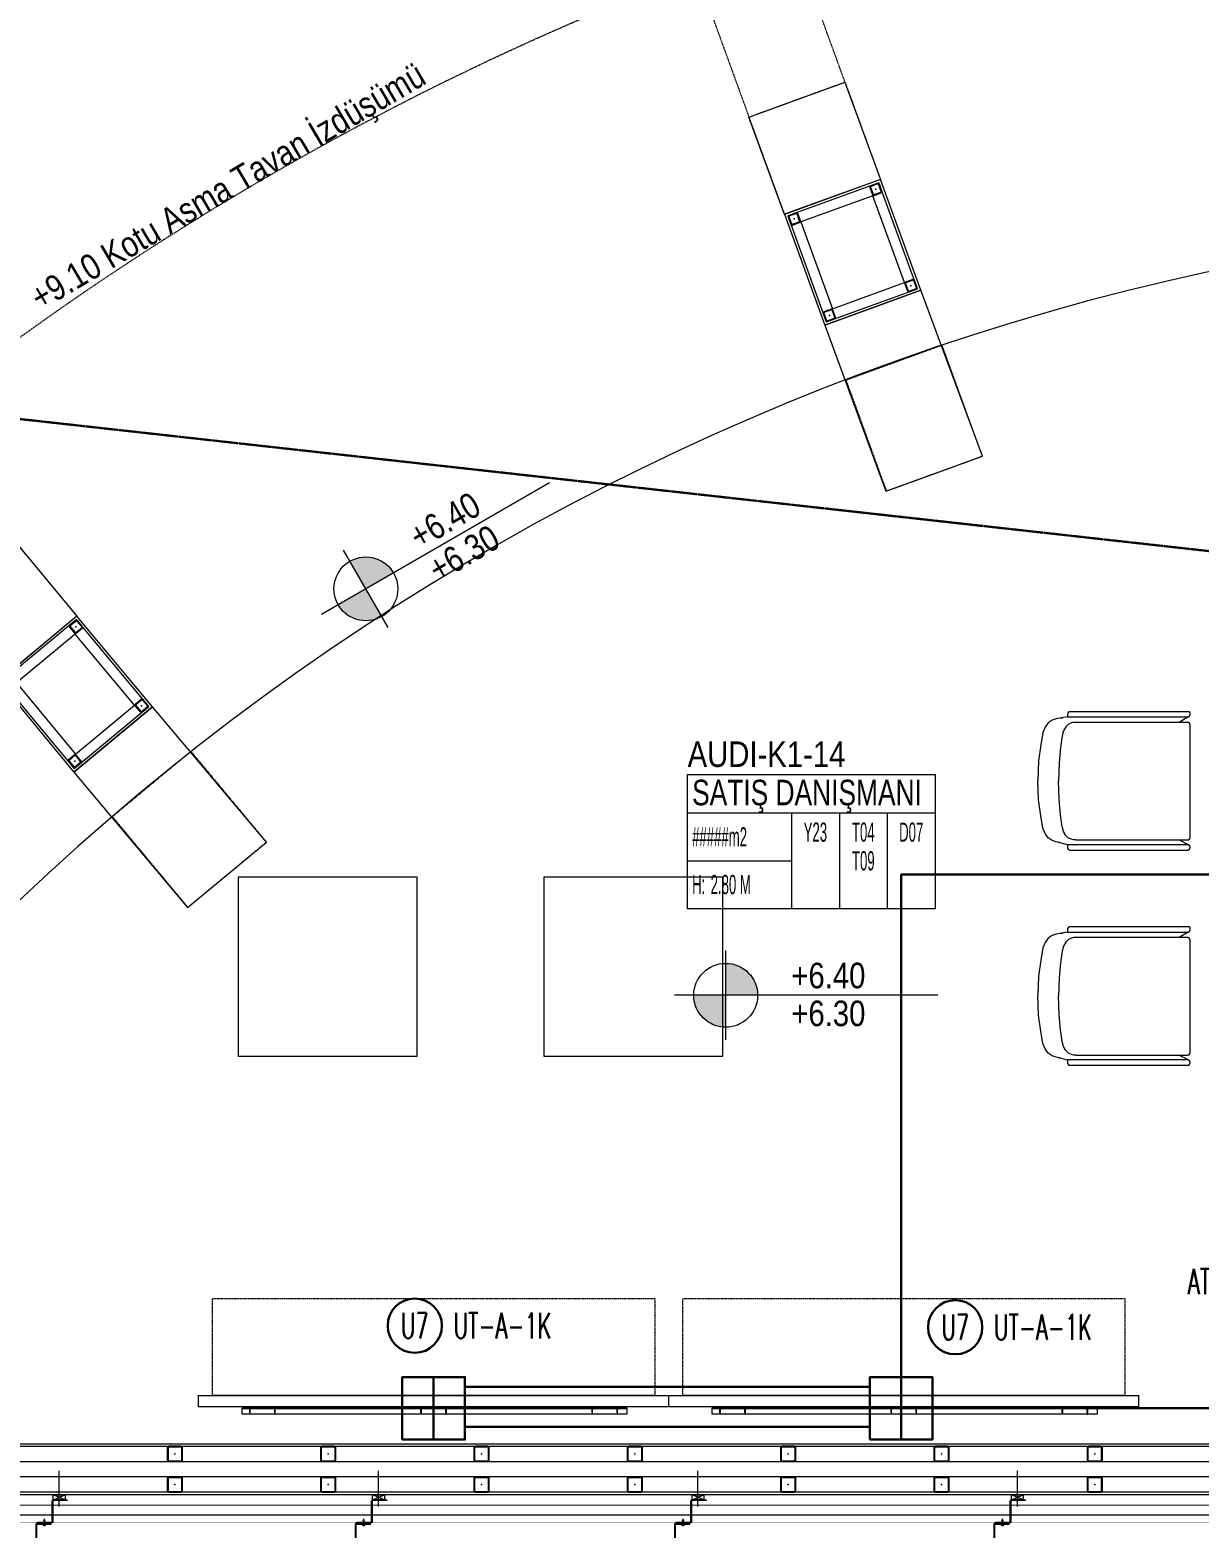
# Model space of a CAD drawing. Extents: x -1439 to 23780, y -1362 to 4476.
# Drawn here: x 10040 to 10498, y 312 to 899 of the extents above; entities that cross this region are included whole.
import ezdxf
from ezdxf.enums import TextEntityAlignment as Align

# ---------------------------------------------------------------- set-up
doc = ezdxf.new("R2010")
doc.units = 0
doc.header["$MEASUREMENT"] = 0
for name, pattern in [('Audi$0$DASHDOT2', [0.5, 0.25, -0.125, 0, -0.125]), ('Audi$0$DOT2', [0.125, 0, -0.125]), ('Audi$0$HIDDEN', [0.375, 0.25, -0.125]), ('DASHED2', [0.375, 0.25, -0.125])]:
    doc.linetypes.add(name, pattern=pattern)
doc.layers.get('0').update_dxf_attribs({"color": 9, "lineweight": 9})
for name, color, linetype, lineweight in [('Audi$0$05', 8, 'Continuous', 9), ('Audi$0$06C', 8, 'Continuous', 9), ('Audi$0$06D', 8, 'Continuous', 9), ('Audi$0$10', 8, 'Continuous', 9), ('Audi$0$11', 8, 'Continuous', 9), ('Audi$0$20', 8, 'Audi$0$DOT2', 9), ('Audi$0$21', 8, 'Continuous', 9), ('Audi$0$24', 8, 'Audi$0$DASHDOT2', 9), ('Audi$0$33', 8, 'Audi$0$BATTING', 9), ('Audi$0$35', 8, 'Continuous', 9), ('E-DUVARA MONTE PRİZ KUTUSU', 7, 'Continuous', 30), ('E-KABLO', 7, 'Continuous', 30), ('E-YAZI', 7, 'Continuous', 30)]:
    doc.layers.add(name, color=color, linetype=linetype, lineweight=lineweight)
doc.styles.add('Audi$0$Arial', font='arial.ttf', dxfattribs={"height": 2.5})
doc.styles.add('Audi$0$MuuM_TEXT-STANDART', font='ARIALN.TTF')
doc.styles.add('E-YAZI', font='txttw.shx')
doc.linetypes.add('Audi$0$BATTING', pattern='A,0.0001,-0.1,[134,ltypeshp.shx,S=0.1,R=0,X=-0.1,Y=0],-0.2,[134,ltypeshp.shx,S=0.1,R=180,X=0.1,Y=0],-0.1', length=0.4001)

# ---------------------------------------------------------------- blocks, each defined once
blk = doc.blocks.new('Audi$0$p-audi-furni')
at = {"layer": 'Audi$0$05', "lineweight": 0}
for p, q in [((0, 184), (4.5, 184)), ((0, 0), (0, 184)), ((4.5, 184), (4.5, 0)), ((4.5, 5.5), (4.5, 178.5)), ((-2.8, 166.99), (-0.3, 166.99)), ((-2.8, 16.34), (-2.8, 166.99)), ((-0.8, 164), (-0.8, 166.99)), ((-0.3, 164), (-0.3, 166.99)), ((-2.8, 163.8), (-2.8, 164)), ((-2.3, 163.8), (-2.3, 164)), ((-2.3, 164), (0, 164)), ((-2.3, 163.8), (0, 163.8)), ((-0.8, 154.2), (-0.8, 163.8)), ((-0.3, 154.2), (-0.3, 163.8)), ((-2.8, 154.2), (-2.8, 154)), ((-2.3, 154), (-2.3, 154.2)), ((-2.3, 154.2), (0, 154.2)), ((-2.3, 154), (0, 154)), ((-0.8, 97), (-0.8, 154)), ((-0.3, 97), (-0.3, 154)), ((-2.8, 96.8), (-2.8, 97)), ((-2.3, 96.8), (-2.3, 97)), ((-2.3, 97), (0, 97)), ((-2.3, 96.8), (0, 96.8)), ((-0.8, 87.2), (-0.8, 96.8)), ((-0.3, 87.2), (-0.3, 96.8)), ((-2.8, 87.2), (-2.8, 87)), ((-2.3, 87.2), (0, 87.2)), ((-2.3, 87), (-2.3, 87.2)), ((-2.3, 87), (0, 87)), ((-0.8, 30), (-0.8, 87)), ((-0.3, 30), (-0.3, 87)), ((-2.8, 29.8), (-2.8, 30)), ((-2.3, 29.8), (-2.3, 30)), ((-2.3, 30), (0, 30)), ((-2.3, 29.8), (0, 29.8)), ((-0.8, 20.2), (-0.8, 29.8)), ((-0.3, 20.2), (-0.3, 29.8)), ((-2.8, 20.2), (-2.8, 20)), ((-2.3, 20.2), (0, 20.2)), ((-2.3, 20), (-2.3, 20.2)), ((-2.3, 20), (0, 20)), ((-0.8, 16.34), (-0.8, 20)), ((-0.3, 16.34), (-0.3, 20)), ((-0.3, 16.34), (-2.8, 16.34)), ((0, 0), (4.5, 0)), ((0, 0), (4.5, 0)), ((0, -184), (0, 0)), ((4.5, 0), (4.5, -184)), ((4.5, -178.5), (4.5, -5.5)), ((-2.8, -17.01), (-0.3, -17.01)), ((-2.8, -167.66), (-2.8, -17.01)), ((-0.8, -20), (-0.8, -17.01)), ((-0.3, -20), (-0.3, -17.01)), ((-2.8, -20.2), (-2.8, -20)), ((-2.3, -20.2), (-2.3, -20)), ((-2.3, -20), (0, -20)), ((-2.3, -20.2), (0, -20.2)), ((-0.8, -29.8), (-0.8, -20.2)), ((-0.3, -29.8), (-0.3, -20.2)), ((-2.8, -29.8), (-2.8, -30)), ((-2.3, -30), (-2.3, -29.8)), ((-2.3, -29.8), (0, -29.8)), ((-2.3, -30), (0, -30)), ((-0.8, -87), (-0.8, -30)), ((-0.3, -87), (-0.3, -30)), ((-2.8, -87.2), (-2.8, -87)), ((-2.3, -87.2), (-2.3, -87)), ((-2.3, -87), (0, -87)), ((-2.3, -87.2), (0, -87.2)), ((-0.8, -96.8), (-0.8, -87.2)), ((-0.3, -96.8), (-0.3, -87.2)), ((-2.8, -96.8), (-2.8, -97)), ((-2.3, -96.8), (0, -96.8)), ((-2.3, -97), (-2.3, -96.8)), ((-2.3, -97), (0, -97)), ((-0.8, -154), (-0.8, -97)), ((-0.3, -154), (-0.3, -97)), ((-2.8, -154.2), (-2.8, -154)), ((-2.3, -154.2), (-2.3, -154)), ((-2.3, -154), (0, -154)), ((-2.3, -154.2), (0, -154.2)), ((-0.8, -163.8), (-0.8, -154.2)), ((-0.3, -163.8), (-0.3, -154.2)), ((-2.8, -163.8), (-2.8, -164)), ((-2.3, -163.8), (0, -163.8)), ((-2.3, -164), (-2.3, -163.8)), ((-2.3, -164), (0, -164)), ((-0.8, -167.66), (-0.8, -164)), ((-0.3, -167.66), (-0.3, -164)), ((-0.3, -167.66), (-2.8, -167.66)), ((0, -184), (4.5, -184))]:
    blk.add_line(p, q, dxfattribs=at)
at = {"layer": 'Audi$0$20', "color": 2, "lineweight": 0}
for p, q in [((4.5, 178.5), (42.5, 178.5)), ((42.5, 178.5), (42.5, 5.5)), ((42.5, 5.5), (4.5, 5.5)), ((4.5, -5.5), (42.5, -5.5)), ((42.5, -5.5), (42.5, -178.5)), ((42.5, -178.5), (4.5, -178.5))]:
    blk.add_line(p, q, dxfattribs=at)
blk = doc.blocks.new('Audi$0$0_elevationtarget-p')
h = blk.add_hatch(color=256)
h.paths.add_polyline_path([(2.5, 0, 0.414214), (0, 2.5), (0, 0)])
h.paths.add_polyline_path([(0, 0), (-2.5, 0, 0.414214), (0, -2.5)])
blk.add_line((0, -3.5), (0, 3.5))
blk.add_lwpolyline([(16.6, 0), (-4, 0)])
blk.add_circle((0, 0), 2.5)
at = {"style": 'Audi$0$Arial'}
blk.add_attdef('BITMISKOT', text='', height=2, dxfattribs=at).set_placement((4.5, 0), align=Align.BOTTOM_LEFT)
blk.add_attdef('KABAKOT', text='', height=2, dxfattribs=at).set_placement((4.5, -0.59), align=Align.TOP_LEFT)
blk = doc.blocks.new('Audi$0$Prf-40x40')
for points in [[(1.5, -2), (-1.5, -2, -0.414214), (-2, -1.5), (-2, 1.5, -0.414214), (-1.5, 2), (1.5, 2, -0.414214), (2, 1.5), (2, -1.5, -0.414214)], [(1.5, -1.7), (-1.5, -1.7, -0.414214), (-1.7, -1.5), (-1.7, 1.5, -0.414214), (-1.5, 1.7), (1.5, 1.7, -0.414214), (1.7, 1.5), (1.7, -1.5, -0.414214)]]:
    blk.add_lwpolyline(points, format="xyb", close=True)
at = {"color": 252}
blk.add_point((0, 0), dxfattribs=at)
blk = doc.blocks.new('Audi$0$p-kolon-eğri-3')
blk.add_lwpolyline([(29.51, -35.57), (60.28, -9.97), (86.19, -41.15), (55.45, -66.74)], close=True)
at = {"layer": 'Audi$0$06C'}
blk.add_lwpolyline([(115.72, -76.67), (84.96, -102.23), (129.46, -155.33), (160.36, -129.66), (115.72, -76.67)], close=True, dxfattribs=at)
at = {"layer": 'Audi$0$06D'}
blk.add_lwpolyline([(62.48, -67.35), (85.61, -95.19), (108.68, -76.02), (85.56, -48.18)], close=True, dxfattribs=at)
at = {"layer": 'Audi$0$11'}
for points in [[(55.44, -66.7), (84.96, -102.23), (115.72, -76.67), (86.21, -41.13)], [(56.85, -66.83), (85.09, -100.83), (114.31, -76.54), (86.08, -42.54)]]:
    blk.add_lwpolyline(points, close=True, dxfattribs=at)
at = {"layer": 'Audi$0$20', "lineweight": 0}
for points in [[(0, 0), (29.51, -35.53), (60.28, -9.97), (30.77, 25.57)], [(100.08, -119.69), (129.6, -155.22), (160.36, -129.66), (130.85, -94.12)]]:
    blk.add_lwpolyline(points, close=True, dxfattribs=at)
for points in [[(60.28, -9.97), (86.21, -41.13)], [(29.49, -35.55), (55.43, -66.72)]]:
    blk.add_lwpolyline(points, dxfattribs=at)
at = {"layer": 'Audi$0$10', "xscale": -0.9999999999999998, "rotation": 129.7265167688524}
for p in [(85.82, -45.36), (59.67, -67.09), (111.51, -76.27), (85.35, -98)]:
    blk.add_blockref('Audi$0$Prf-40x40', p, dxfattribs=at)
blk = doc.blocks.new('Audi$0$0_roomno2-flat-2')
at = {"layer": 'Audi$0$21'}
blk.add_lwpolyline([(96.88, -52.5), (0, -52.5), (0, 0), (96.88, 0)], close=True, dxfattribs=at)
for points in [[(0, -15), (96.88, -15)], [(40.62, -15), (40.62, -52.5)], [(59.38, -15), (59.38, -52.5)], [(78.12, -15), (78.12, -52.5)], [(0, -33.75), (40.62, -33.75)]]:
    blk.add_lwpolyline(points, dxfattribs=at)
at = {"layer": 'Audi$0$21', "style": 'Audi$0$MuuM_TEXT-STANDART', "width": 0.6}
blk.add_text('H:', height=7.5, dxfattribs=at).set_placement((1.75, -43.04), align=Align.MIDDLE_LEFT)
at = {"layer": 'Audi$0$21', "style": 'Audi$0$Arial'}
blk.add_attdef('ODANO', (0, 5.85), '', height=10, dxfattribs=at)
blk.add_attdef('MEKANADI', text='', height=10, dxfattribs=at).set_placement((1.75, -15), align=Align.BOTTOM_LEFT)
at = {"layer": 'Audi$0$21', "style": 'Audi$0$MuuM_TEXT-STANDART', "width": 0.6}
for tag, p in [('M2', (1.75, -24.38)), ('TEMIZTAVANYUKSEKLIGI', (9, -43.04))]:
    blk.add_attdef(tag, text='', height=7.5, dxfattribs=at).set_placement(p, align=Align.MIDDLE_LEFT)
for tag, p in [('YER01', (50, -22.5)), ('TAVAN01', (68.75, -22.5)), ('DUVAR01', (87.5, -22.5)), ('YER02', (50, -33.75)), ('TAVAN02', (68.75, -33.75)), ('DUVAR02', (87.5, -33.75)), ('YER03', (50, -45)), ('TAVAN03', (68.75, -45)), ('DUVAR03', (87.5, -45))]:
    blk.add_attdef(tag, text='', height=7.5, dxfattribs=at).set_placement(p, align=Align.MIDDLE_CENTER)
blk = doc.blocks.new('Audi$0$p- alum kaplama profil')
at = {"lineweight": 13}
blk.add_lwpolyline([(7.12, 12.59), (7.12, 26.49)], dxfattribs=at)
at = {"lineweight": 18}
blk.add_lwpolyline([(4.09, 6.16), (-1.41, 6.16), (-1.41, 6.46), (4.09, 6.46, 0.414214), (4.29, 6.66), (4.29, 14.66, -0.414214), (4.79, 15.16), (10.29, 15.16), (10.29, 14.86), (4.79, 14.86, 0.414214), (4.59, 14.66), (4.59, 6.66, -0.414214)], format="xyb", close=True, dxfattribs=at)
at = {"lineweight": 5}
blk.add_lwpolyline([(9.44, 15.16), (4.79, 15.16), (4.79, 17.16), (9.44, 17.16)], close=True, dxfattribs=at)
for points in [[(4.79, 15.16), (9.44, 17.16)], [(9.44, 15.16), (4.79, 17.16)]]:
    blk.add_lwpolyline(points, dxfattribs=at)
blk.add_lwpolyline([(-2.06, 5.56), (-2.06, -2.34), (-2.06, -15.69), (-1.66, -15.69), (-1.66, -2.34), (-1.66, 5.56), (-1.66, 5.56), (-1.66, 5.57), (-1.66, 5.57), (-1.66, 5.58), (-1.66, 5.58), (-1.65, 5.59), (-1.65, 5.59), (-1.65, 5.59), (-1.65, 5.6), (-1.65, 5.6), (-1.64, 5.61), (-1.64, 5.61), (-1.64, 5.62), (-1.64, 5.62), (-1.63, 5.62), (-1.63, 5.63), (-1.63, 5.63), (-1.62, 5.63), (-1.62, 5.64), (-1.61, 5.64), (-1.61, 5.64), (-1.61, 5.64), (-1.6, 5.65), (-1.6, 5.65), (-1.59, 5.65), (-1.59, 5.65), (-1.58, 5.65), (-1.58, 5.65), (-1.57, 5.66), (-1.57, 5.66), (-1.56, 5.66), (-1.56, 5.66), (3.94, 5.66), (3.94, 6.06), (-1.56, 6.06), (-1.58, 6.06), (-1.61, 6.05), (-1.63, 6.05), (-1.66, 6.05), (-1.68, 6.04), (-1.7, 6.03), (-1.73, 6.03), (-1.75, 6.02), (-1.77, 6.01), (-1.79, 6), (-1.82, 5.99), (-1.84, 5.97), (-1.86, 5.96), (-1.88, 5.94), (-1.89, 5.93), (-1.91, 5.91), (-1.93, 5.89), (-1.95, 5.87), (-1.96, 5.85), (-1.97, 5.83), (-1.99, 5.81), (-2, 5.79), (-2.01, 5.77), (-2.02, 5.75), (-2.03, 5.72), (-2.04, 5.7), (-2.04, 5.68), (-2.05, 5.65), (-2.05, 5.63), (-2.06, 5.61), (-2.06, 5.58)], close=True)
blk.add_lwpolyline([(-1.66, -2.34), (-2.06, -2.34)])
for points in [[(-2.36, -10.84), (-2.36, -16.39), (-2.36, -16.39, -0.414214), (-2.51, -16.54), (-2.51, -16.54), (-4.06, -16.54), (-4.06, -16.84), (-2.51, -16.84), (-2.51, -16.84, 0.414214), (-2.06, -16.39), (-2.06, -10.84)], [(-1.36, -10.84), (-1.66, -10.84), (-1.66, -16.39, 0.414214), (-1.21, -16.84), (-1.21, -16.84), (0.34, -16.84), (0.34, -16.54), (-1.21, -16.54), (-1.21, -16.54, -0.414214), (-1.36, -16.39), (-1.36, -16.39)]]:
    blk.add_lwpolyline(points, format="xyb", close=True)
for points in [[(1.61, 6.87, -10), (0.98, 6.96, -10)], [(1.33, 5.85, -10), (0.98, 5.88, -10)], [(1.56, 7.05, -10), (1.02, 7.13, -10)], [(1.05, 6.91, -10), (1.29, 7.56, -10)], [(1.05, 5.83, -10), (1.05, 6.01, -10)], [(1.29, 4.93, -10), (1.29, 7.8, -10)], [(1.53, 6.82, -10), (1.29, 7.56, -10)], [(1.29, 6.16, -10), (1.29, 6.26, -10)], [(1.53, 5.75, -10), (1.53, 5.92, -10)], [(0.67, 5.66, -10), (1.91, 5.66, -10)], [(0.67, 5.66, -10), (0.67, 5.64, -10), (0.67, 5.62, -10), (0.67, 5.6, -10), (0.68, 5.58, -10), (0.68, 5.56, -10), (0.69, 5.54, -10), (0.69, 5.52, -10), (0.7, 5.5, -10), (0.7, 5.48, -10), (0.71, 5.46, -10), (0.72, 5.45, -10), (0.73, 5.43, -10), (0.74, 5.41, -10), (0.75, 5.4, -10), (0.76, 5.38, -10), (0.77, 5.36, -10), (0.79, 5.35, -10), (0.8, 5.33, -10), (0.81, 5.32, -10), (0.83, 5.31, -10), (0.84, 5.29, -10), (0.86, 5.28, -10), (0.87, 5.27, -10), (0.89, 5.26, -10), (0.91, 5.25, -10), (0.92, 5.24, -10), (0.94, 5.23, -10), (0.96, 5.22, -10), (0.98, 5.21, -10), (1, 5.21, -10), (1.02, 5.2, -10), (1.03, 5.2, -10)], [(0.96, 5.66, -10), (0.97, 5.66, -10), (0.97, 5.66, -10), (0.97, 5.66, -10), (0.98, 5.66, -10), (0.98, 5.66, -10), (0.99, 5.66, -10), (0.99, 5.66, -10), (1, 5.66, -10), (1, 5.67, -10), (1, 5.67, -10), (1.01, 5.67, -10), (1.01, 5.67, -10), (1.01, 5.67, -10), (1.02, 5.68, -10), (1.02, 5.68, -10), (1.02, 5.68, -10), (1.03, 5.69, -10), (1.03, 5.69, -10), (1.03, 5.69, -10), (1.04, 5.7, -10), (1.04, 5.7, -10), (1.04, 5.7, -10), (1.04, 5.71, -10), (1.04, 5.71, -10), (1.05, 5.72, -10), (1.05, 5.72, -10), (1.05, 5.72, -10), (1.05, 5.73, -10), (1.05, 5.73, -10), (1.05, 5.74, -10), (1.05, 5.74, -10), (1.05, 5.75, -10)], [(1.03, 5.2, -10), (1.04, 5.2, -10), (1.05, 5.19, -10), (1.05, 5.19, -10), (1.06, 5.19, -10), (1.06, 5.19, -10), (1.07, 5.19, -10), (1.07, 5.19, -10), (1.08, 5.19, -10), (1.08, 5.19, -10), (1.09, 5.19, -10), (1.09, 5.18, -10), (1.1, 5.18, -10), (1.1, 5.18, -10), (1.11, 5.18, -10), (1.11, 5.18, -10), (1.12, 5.18, -10), (1.12, 5.18, -10), (1.13, 5.18, -10), (1.13, 5.18, -10), (1.14, 5.18, -10), (1.15, 5.18, -10), (1.15, 5.18, -10), (1.16, 5.17, -10), (1.16, 5.17, -10), (1.17, 5.17, -10), (1.17, 5.17, -10), (1.18, 5.17, -10), (1.18, 5.17, -10), (1.19, 5.17, -10), (1.19, 5.17, -10), (1.2, 5.17, -10), (1.2, 5.17, -10)], [(1.05, 5.75, -10), (1.05, 5.83, -10)], [(1.2, 5.17, -10), (1.2, 5.2, -10)], [(1.38, 5.2, -10), (1.2, 5.2, -10)], [(1.38, 5.17, -10), (1.38, 5.2, -10)], [(1.38, 5.17, -10), (1.38, 5.17, -10), (1.39, 5.17, -10), (1.39, 5.17, -10), (1.4, 5.17, -10), (1.41, 5.17, -10), (1.41, 5.17, -10), (1.42, 5.17, -10), (1.42, 5.17, -10), (1.43, 5.17, -10), (1.43, 5.18, -10), (1.44, 5.18, -10), (1.44, 5.18, -10), (1.45, 5.18, -10), (1.45, 5.18, -10), (1.46, 5.18, -10), (1.46, 5.18, -10), (1.47, 5.18, -10), (1.47, 5.18, -10), (1.48, 5.18, -10), (1.48, 5.18, -10), (1.49, 5.18, -10), (1.5, 5.19, -10), (1.5, 5.19, -10), (1.51, 5.19, -10), (1.51, 5.19, -10), (1.52, 5.19, -10), (1.52, 5.19, -10), (1.53, 5.19, -10), (1.53, 5.19, -10), (1.54, 5.19, -10), (1.54, 5.2, -10), (1.55, 5.2, -10)], [(1.53, 5.75, -10), (1.53, 5.74, -10), (1.53, 5.74, -10), (1.53, 5.73, -10), (1.53, 5.73, -10), (1.53, 5.72, -10), (1.54, 5.72, -10), (1.54, 5.72, -10), (1.54, 5.71, -10), (1.54, 5.71, -10), (1.54, 5.7, -10), (1.54, 5.7, -10), (1.55, 5.7, -10), (1.55, 5.69, -10), (1.55, 5.69, -10), (1.55, 5.69, -10), (1.56, 5.68, -10), (1.56, 5.68, -10), (1.56, 5.68, -10), (1.57, 5.67, -10), (1.57, 5.67, -10), (1.58, 5.67, -10), (1.58, 5.67, -10), (1.58, 5.67, -10), (1.59, 5.66, -10), (1.59, 5.66, -10), (1.6, 5.66, -10), (1.6, 5.66, -10), (1.6, 5.66, -10), (1.61, 5.66, -10), (1.61, 5.66, -10), (1.62, 5.66, -10), (1.62, 5.66, -10)], [(1.55, 5.2, -10), (1.57, 5.2, -10), (1.59, 5.21, -10), (1.6, 5.21, -10), (1.62, 5.22, -10), (1.64, 5.23, -10), (1.66, 5.24, -10), (1.68, 5.25, -10), (1.69, 5.26, -10), (1.71, 5.27, -10), (1.73, 5.28, -10), (1.74, 5.29, -10), (1.76, 5.31, -10), (1.77, 5.32, -10), (1.78, 5.33, -10), (1.8, 5.35, -10), (1.81, 5.36, -10), (1.82, 5.38, -10), (1.83, 5.4, -10), (1.84, 5.41, -10), (1.85, 5.43, -10), (1.86, 5.45, -10), (1.87, 5.46, -10), (1.88, 5.48, -10), (1.89, 5.5, -10), (1.89, 5.52, -10), (1.9, 5.54, -10), (1.9, 5.56, -10), (1.9, 5.58, -10), (1.91, 5.6, -10), (1.91, 5.62, -10), (1.91, 5.64, -10), (1.91, 5.66, -10)], [(-3.84, -17.04, 0), (-3.81, -17.07, 0), (-3.78, -17.1, 0), (-3.75, -17.12, 0), (-3.72, -17.15, 0), (-3.69, -17.17, 0), (-3.66, -17.19, 0), (-3.62, -17.21, 0), (-3.59, -17.23, 0), (-3.55, -17.24, 0), (-3.52, -17.26, 0), (-3.48, -17.27, 0), (-3.44, -17.28, 0), (-3.4, -17.28, 0), (-3.36, -17.29, 0), (-3.32, -17.29, 0), (-3.29, -17.29, 0), (-3.25, -17.29, 0), (-3.21, -17.29, 0), (-3.17, -17.28, 0), (-3.13, -17.28, 0), (-3.09, -17.27, 0), (-3.06, -17.26, 0), (-3.02, -17.24, 0), (-2.98, -17.23, 0), (-2.95, -17.21, 0), (-2.91, -17.19, 0), (-2.88, -17.17, 0), (-2.85, -17.15, 0), (-2.82, -17.12, 0), (-2.79, -17.1, 0), (-2.76, -17.07, 0), (-2.73, -17.04, 0)], [(-3.29, -17.04, 0), (-3.84, -17.04, 0)], [(-2.85, -16.54, 0), (-2.86, -16.51, 0), (-2.87, -16.47, 0), (-2.89, -16.44, 0), (-2.91, -16.41, 0), (-2.93, -16.38, 0), (-2.96, -16.35, 0), (-2.98, -16.33, 0), (-3.01, -16.31, 0), (-3.04, -16.29, 0), (-3.07, -16.27, 0), (-3.11, -16.25, 0), (-3.14, -16.24, 0), (-3.18, -16.23, 0), (-3.21, -16.22, 0), (-3.25, -16.22, 0), (-3.29, -16.22, 0), (-3.32, -16.22, 0), (-3.36, -16.22, 0), (-3.39, -16.23, 0), (-3.43, -16.24, 0), (-3.46, -16.25, 0), (-3.5, -16.27, 0), (-3.53, -16.29, 0), (-3.56, -16.31, 0), (-3.59, -16.33, 0), (-3.61, -16.35, 0), (-3.64, -16.38, 0), (-3.66, -16.41, 0), (-3.68, -16.44, 0), (-3.7, -16.47, 0), (-3.71, -16.51, 0), (-3.73, -16.54, 0)], [(-3.29, -16.54, 0), (-3.73, -16.54, 0)], [(-3.29, -16.54, 0), (-3.55, -16.54, 0)], [(-3.55, -16.54, 0), (-3.29, -16.54, 0)], [(-3.55, -17.04, 0), (-3.55, -16.54, 0)], [(-3.29, -17.54, 0), (-3.29, -16.04, 0)], [(-3.29, -16.54, 0), (-2.85, -16.54, 0)], [(-3.29, -16.54, 0), (-3.03, -16.54, 0)], [(-3.03, -16.54, 0), (-3.29, -16.54, 0)], [(-3.29, -17.04, 0), (-2.73, -17.04, 0)], [(-3.03, -17.04, 0), (-3.03, -16.54, 0)], [(-2.86, -13.04, 0), (-0.86, -13.04, 0)], [(-2.36, -12.52, 0), (-2.4, -12.53, 0), (-2.43, -12.56, 0), (-2.47, -12.58, 0), (-2.5, -12.6, 0), (-2.53, -12.63, 0), (-2.56, -12.66, 0), (-2.59, -12.69, 0), (-2.61, -12.73, 0), (-2.63, -12.76, 0), (-2.65, -12.8, 0), (-2.67, -12.84, 0), (-2.68, -12.88, 0), (-2.69, -12.92, 0), (-2.7, -12.96, 0), (-2.71, -13, 0), (-2.71, -13.04, 0), (-2.71, -13.08, 0), (-2.7, -13.13, 0), (-2.69, -13.17, 0), (-2.68, -13.21, 0), (-2.67, -13.25, 0), (-2.65, -13.28, 0), (-2.63, -13.32, 0), (-2.61, -13.36, 0), (-2.59, -13.39, 0), (-2.56, -13.42, 0), (-2.53, -13.45, 0), (-2.5, -13.48, 0), (-2.47, -13.51, 0), (-2.43, -13.53, 0), (-2.4, -13.55, 0), (-2.36, -13.57, 0)], [(-2.36, -13.04, 0), (-2.36, -12.52, 0)], [(-2.36, -13.04, 0), (-2.36, -12.73, 0)], [(-2.36, -12.73, 0), (-2.36, -13.04, 0)], [(-1.36, -12.73, 0), (-2.36, -12.73, 0)], [(-2.36, -13.04, 0), (-2.36, -13.36, 0)], [(-2.36, -13.04, 0), (-2.36, -13.57, 0)], [(-2.36, -13.36, 0), (-2.36, -13.04, 0)], [(-1.36, -13.36, 0), (-2.36, -13.36, 0)], [(-1.36, -13.04, 0), (-1.36, -12.37, 0)], [(-1.36, -13.72, 0), (-1.32, -13.68, 0), (-1.29, -13.65, 0), (-1.26, -13.61, 0), (-1.23, -13.58, 0), (-1.2, -13.54, 0), (-1.18, -13.5, 0), (-1.16, -13.45, 0), (-1.14, -13.41, 0), (-1.12, -13.37, 0), (-1.1, -13.32, 0), (-1.09, -13.28, 0), (-1.08, -13.23, 0), (-1.07, -13.18, 0), (-1.06, -13.14, 0), (-1.06, -13.09, 0), (-1.06, -13.04, 0), (-1.06, -12.99, 0), (-1.06, -12.95, 0), (-1.07, -12.9, 0), (-1.08, -12.85, 0), (-1.09, -12.81, 0), (-1.1, -12.76, 0), (-1.12, -12.72, 0), (-1.14, -12.67, 0), (-1.16, -12.63, 0), (-1.18, -12.59, 0), (-1.2, -12.55, 0), (-1.23, -12.51, 0), (-1.26, -12.47, 0), (-1.29, -12.43, 0), (-1.32, -12.4, 0), (-1.36, -12.37, 0)], [(-1.36, -13.04, 0), (-1.36, -13.72, 0)], [(-0.56, -17.04, 0), (-1.11, -17.04, 0)], [(0, -17.04, 0), (-0.03, -17.07, 0), (-0.06, -17.1, 0), (-0.09, -17.12, 0), (-0.12, -17.15, 0), (-0.15, -17.17, 0), (-0.18, -17.19, 0), (-0.22, -17.21, 0), (-0.25, -17.23, 0), (-0.29, -17.24, 0), (-0.33, -17.26, 0), (-0.36, -17.27, 0), (-0.4, -17.28, 0), (-0.44, -17.28, 0), (-0.48, -17.29, 0), (-0.52, -17.29, 0), (-0.56, -17.29, 0), (-0.59, -17.29, 0), (-0.63, -17.29, 0), (-0.67, -17.28, 0), (-0.71, -17.28, 0), (-0.75, -17.27, 0), (-0.79, -17.26, 0), (-0.82, -17.24, 0), (-0.86, -17.23, 0), (-0.89, -17.21, 0), (-0.93, -17.19, 0), (-0.96, -17.17, 0), (-0.99, -17.15, 0), (-1.02, -17.12, 0), (-1.05, -17.1, 0), (-1.08, -17.07, 0), (-1.11, -17.04, 0)], [(-1, -16.54, 0), (-0.98, -16.51, 0), (-0.97, -16.47, 0), (-0.95, -16.44, 0), (-0.93, -16.41, 0), (-0.91, -16.38, 0), (-0.88, -16.35, 0), (-0.86, -16.33, 0), (-0.83, -16.31, 0), (-0.8, -16.29, 0), (-0.77, -16.27, 0), (-0.73, -16.25, 0), (-0.7, -16.24, 0), (-0.66, -16.23, 0), (-0.63, -16.22, 0), (-0.59, -16.22, 0), (-0.56, -16.22, 0), (-0.52, -16.22, 0), (-0.48, -16.22, 0), (-0.45, -16.23, 0), (-0.41, -16.24, 0), (-0.38, -16.25, 0), (-0.34, -16.27, 0), (-0.31, -16.29, 0), (-0.28, -16.31, 0), (-0.25, -16.33, 0), (-0.23, -16.35, 0), (-0.2, -16.38, 0), (-0.18, -16.41, 0), (-0.16, -16.44, 0), (-0.14, -16.47, 0), (-0.13, -16.51, 0), (-0.12, -16.54, 0)], [(-0.56, -16.54, 0), (-1, -16.54, 0)], [(-0.56, -16.54, 0), (-0.82, -16.54, 0)], [(-0.82, -16.54, 0), (-0.56, -16.54, 0)], [(-0.82, -17.04, 0), (-0.82, -16.54, 0)], [(-0.56, -17.54, 0), (-0.56, -16.04, 0)], [(-0.56, -16.54, 0), (-0.3, -16.54, 0)], [(-0.56, -16.54, 0), (-0.12, -16.54, 0)], [(-0.3, -16.54, 0), (-0.56, -16.54, 0)], [(-0.56, -17.04, 0), (0, -17.04, 0)], [(-0.3, -17.04, 0), (-0.3, -16.54, 0)]]:
    blk.add_polyline3d(points)
blk = doc.blocks.new('Audi$0$prf-60x60')
for points in [[(-2.5, -6), (2.5, -6, 0.414214), (3, -5.5), (3, -0.5, 0.414214), (2.5, 0), (-2.5, 0, 0.414214), (-3, -0.5), (-3, -5.5, 0.414214)], [(-2.5, -5.7), (2.5, -5.7, 0.414214), (2.7, -5.5), (2.7, -0.5, 0.414214), (2.5, -0.3), (-2.5, -0.3, 0.414214), (-2.7, -0.5), (-2.7, -5.5, 0.414214)]]:
    blk.add_lwpolyline(points, format="xyb", close=True)
at = {"color": 252}
blk.add_point((0, -3), dxfattribs=at)
blk = doc.blocks.new('Audi$0$p-audi_vitrine1')
blk.add_lwpolyline([(0, 0), (70, 0), (70, -70), (0, -70)], close=True)
blk = doc.blocks.new('Audi$0$Group-32-1')
for p, q in [((384804.5516, 69159.371), (384804.573, 69159.3356)), ((384804.5731, 69159.3699), (384804.573, 69159.3694)), ((384804.573, 69159.3694), (384804.573, 69159.3689)), ((384804.573, 69159.3689), (384804.573, 69158.9239)), ((384804.5732, 69159.3709), (384804.5731, 69159.3704)), ((384804.5731, 69159.3704), (384804.5731, 69159.3699)), ((384804.5733, 69159.3713), (384804.5732, 69159.3709)), ((384804.5735, 69159.3718), (384804.5733, 69159.3713)), ((384804.5736, 69159.3723), (384804.5735, 69159.3718)), ((384804.5738, 69159.3727), (384804.5736, 69159.3723)), ((384804.574, 69159.3732), (384804.5738, 69159.3727)), ((384804.5742, 69159.3736), (384804.574, 69159.3732)), ((384804.5745, 69159.374), (384804.5742, 69159.3736)), ((384804.5747, 69159.3745), (384804.5745, 69159.374)), ((384804.575, 69159.3749), (384804.5747, 69159.3745)), ((384804.5753, 69159.3752), (384804.575, 69159.3749)), ((384804.5756, 69159.3756), (384804.5753, 69159.3752)), ((384804.576, 69159.376), (384804.5756, 69159.3756)), ((384804.5763, 69159.3763), (384804.576, 69159.376)), ((384804.5767, 69159.3766), (384804.5763, 69159.3763)), ((384804.5771, 69159.3769), (384804.5767, 69159.3766)), ((384804.5775, 69159.3772), (384804.5771, 69159.3769)), ((384804.5779, 69159.3775), (384804.5775, 69159.3772)), ((384804.5783, 69159.3777), (384804.5779, 69159.3775)), ((384804.5788, 69159.3779), (384804.5783, 69159.3777)), ((384804.5792, 69159.3781), (384804.5788, 69159.3779)), ((384804.5797, 69159.3783), (384804.5792, 69159.3781)), ((384804.5801, 69159.3785), (384804.5797, 69159.3783)), ((384804.5806, 69159.3786), (384804.5801, 69159.3785)), ((384804.5811, 69159.3787), (384804.5806, 69159.3786)), ((384804.5816, 69159.3788), (384804.5811, 69159.3787)), ((384804.5821, 69159.3789), (384804.5816, 69159.3788)), ((384804.5825, 69159.3789), (384804.5821, 69159.3789)), ((384804.583, 69159.3789), (384804.5825, 69159.3789)), ((384805.023, 69159.3789), (384804.583, 69159.3789)), ((384805.0235, 69159.3789), (384805.023, 69159.3789)), ((384805.024, 69159.3789), (384805.0235, 69159.3789)), ((384805.0245, 69159.3788), (384805.024, 69159.3789)), ((384805.0249, 69159.3787), (384805.0245, 69159.3788)), ((384805.0254, 69159.3786), (384805.0249, 69159.3787)), ((384805.0259, 69159.3785), (384805.0254, 69159.3786)), ((384805.0264, 69159.3783), (384805.0259, 69159.3785)), ((384805.0268, 69159.3781), (384805.0264, 69159.3783)), ((384805.0273, 69159.3779), (384805.0268, 69159.3781)), ((384805.0277, 69159.3777), (384805.0273, 69159.3779)), ((384805.0281, 69159.3775), (384805.0277, 69159.3777)), ((384805.0285, 69159.3772), (384805.0281, 69159.3775)), ((384805.029, 69159.3769), (384805.0285, 69159.3772)), ((384805.0293, 69159.3766), (384805.029, 69159.3769)), ((384805.0297, 69159.3763), (384805.0293, 69159.3766)), ((384805.0301, 69159.376), (384805.0297, 69159.3763)), ((384805.0304, 69159.3756), (384805.0301, 69159.376)), ((384805.0307, 69159.3752), (384805.0304, 69159.3756)), ((384805.031, 69159.3749), (384805.0307, 69159.3752)), ((384805.0313, 69159.3745), (384805.031, 69159.3749)), ((384805.0316, 69159.374), (384805.0313, 69159.3745)), ((384805.0318, 69159.3736), (384805.0316, 69159.374)), ((384805.032, 69159.3732), (384805.0318, 69159.3736)), ((384805.0322, 69159.3727), (384805.032, 69159.3732)), ((384805.0324, 69159.3723), (384805.0322, 69159.3727)), ((384805.0326, 69159.3718), (384805.0324, 69159.3723)), ((384805.0327, 69159.3713), (384805.0326, 69159.3718)), ((384805.0328, 69159.3709), (384805.0327, 69159.3713)), ((384805.0329, 69159.3704), (384805.0328, 69159.3709)), ((384805.0329, 69159.3699), (384805.0329, 69159.3704)), ((384805.033, 69159.3694), (384805.0329, 69159.3699)), ((384805.0521, 69159.3725), (384805.033, 69159.3345)), ((384805.033, 69159.3689), (384805.033, 69159.3694)), ((384805.033, 69158.9322), (384805.033, 69159.3689)), ((384804.5516, 69158.8992), (384804.558, 69158.8616)), ((384805.033, 69158.9322), (384805.033, 69158.9322)), ((384805.0524, 69158.8992), (384805.0423, 69158.8616))]:
    blk.add_line(p, q)
at = {"flags": 128}
for points in [[(384804.5309, 69158.9092), (384804.5309, 69158.9087), (384804.531, 69158.9082), (384804.531, 69158.9077), (384804.5311, 69158.9072), (384804.5312, 69158.9068), (384804.5314, 69158.9063), (384804.5315, 69158.9058), (384804.5317, 69158.9054), (384804.5319, 69158.9049), (384804.5321, 69158.9045), (384804.5324, 69158.904), (384804.5326, 69158.9036), (384804.5329, 69158.9032), (384804.5332, 69158.9028), (384804.5335, 69158.9025), (384804.5339, 69158.9021), (384804.5342, 69158.9018), (384804.5346, 69158.9015), (384804.535, 69158.9012), (384804.5354, 69158.9009), (384804.5358, 69158.9006), (384804.5362, 69158.9004), (384804.5367, 69158.9001), (384804.5371, 69158.8999), (384804.5376, 69158.8998), (384804.538, 69158.8996), (384804.5385, 69158.8995), (384804.539, 69158.8994), (384804.5395, 69158.8993), (384804.54, 69158.8992), (384804.5404, 69158.8992), (384804.5409, 69158.8992), (384804.5516, 69158.8992), (384804.5516, 69159.3689), (384804.5516, 69159.3694), (384804.5516, 69159.3699), (384804.5515, 69159.3704), (384804.5515, 69159.3709), (384804.5513, 69159.3713), (384804.5512, 69159.3718), (384804.5511, 69159.3723), (384804.5509, 69159.3727), (384804.5507, 69159.3732), (384804.5505, 69159.3736), (384804.5502, 69159.374), (384804.55, 69159.3745), (384804.5497, 69159.3749), (384804.5494, 69159.3752), (384804.5491, 69159.3756), (384804.5487, 69159.376), (384804.5484, 69159.3763), (384804.548, 69159.3766), (384804.5476, 69159.3769), (384804.5472, 69159.3772), (384804.5468, 69159.3775), (384804.5464, 69159.3777), (384804.5459, 69159.3779), (384804.5455, 69159.3781), (384804.545, 69159.3783), (384804.5445, 69159.3785), (384804.5441, 69159.3786), (384804.5436, 69159.3787), (384804.5431, 69159.3788), (384804.5426, 69159.3789), (384804.5421, 69159.3789), (384804.5416, 69159.3789), (384804.5359, 69159.3789), (384804.5357, 69159.3789), (384804.5354, 69159.3789), (384804.5352, 69159.3788), (384804.535, 69159.3788), (384804.5347, 69159.3788), (384804.5345, 69159.3787), (384804.5343, 69159.3786), (384804.534, 69159.3785), (384804.5338, 69159.3784), (384804.5336, 69159.3783), (384804.5334, 69159.3782), (384804.5332, 69159.3781), (384804.533, 69159.3779), (384804.5328, 69159.3778), (384804.5326, 69159.3776), (384804.5324, 69159.3774), (384804.5322, 69159.3773), (384804.5321, 69159.3771), (384804.5319, 69159.3769), (384804.5318, 69159.3767), (384804.5316, 69159.3765), (384804.5315, 69159.3763), (384804.5314, 69159.376), (384804.5313, 69159.3758), (384804.5312, 69159.3756), (384804.5312, 69159.3754), (384804.5311, 69159.3751), (384804.531, 69159.3749), (384804.531, 69159.3746), (384804.531, 69159.3744), (384804.5309, 69159.3741), (384804.5309, 69159.3739), (384804.5309, 69158.9092)], [(384805.0521, 69158.8992), (384805.0628, 69158.8992), (384805.0633, 69158.8992), (384805.0638, 69158.8992), (384805.0642, 69158.8993), (384805.0647, 69158.8994), (384805.0652, 69158.8995), (384805.0657, 69158.8996), (384805.0661, 69158.8998), (384805.0666, 69158.8999), (384805.0671, 69158.9001), (384805.0675, 69158.9004), (384805.0679, 69158.9006), (384805.0683, 69158.9009), (384805.0687, 69158.9012), (384805.0691, 69158.9015), (384805.0695, 69158.9018), (384805.0698, 69158.9021), (384805.0702, 69158.9025), (384805.0705, 69158.9028), (384805.0708, 69158.9032), (384805.0711, 69158.9036), (384805.0714, 69158.904), (384805.0716, 69158.9045), (384805.0718, 69158.9049), (384805.072, 69158.9054), (384805.0722, 69158.9058), (384805.0723, 69158.9063), (384805.0725, 69158.9068), (384805.0726, 69158.9072), (384805.0727, 69158.9077), (384805.0727, 69158.9082), (384805.0728, 69158.9087), (384805.0728, 69158.9092), (384805.0728, 69159.3689), (384805.0728, 69159.3694), (384805.0727, 69159.3699), (384805.0727, 69159.3704), (384805.0726, 69159.3709), (384805.0725, 69159.3713), (384805.0723, 69159.3718), (384805.0722, 69159.3723), (384805.072, 69159.3727), (384805.0718, 69159.3732), (384805.0716, 69159.3736), (384805.0714, 69159.374), (384805.0711, 69159.3745), (384805.0708, 69159.3749), (384805.0705, 69159.3752), (384805.0702, 69159.3756), (384805.0698, 69159.376), (384805.0695, 69159.3763), (384805.0691, 69159.3766), (384805.0687, 69159.3769), (384805.0683, 69159.3772), (384805.0679, 69159.3775), (384805.0675, 69159.3777), (384805.0671, 69159.3779), (384805.0666, 69159.3781), (384805.0661, 69159.3783), (384805.0657, 69159.3785), (384805.0652, 69159.3786), (384805.0647, 69159.3787), (384805.0642, 69159.3788), (384805.0638, 69159.3789), (384805.0633, 69159.3789), (384805.0628, 69159.3789), (384805.0621, 69159.3789), (384805.0616, 69159.3789), (384805.0611, 69159.3789), (384805.0606, 69159.3788), (384805.0601, 69159.3787), (384805.0596, 69159.3786), (384805.0592, 69159.3785), (384805.0587, 69159.3783), (384805.0582, 69159.3781), (384805.0578, 69159.3779), (384805.0574, 69159.3777), (384805.0569, 69159.3775), (384805.0565, 69159.3772), (384805.0561, 69159.3769), (384805.0557, 69159.3766), (384805.0554, 69159.3763), (384805.055, 69159.376), (384805.0547, 69159.3756), (384805.0543, 69159.3752), (384805.054, 69159.3749), (384805.0538, 69159.3745), (384805.0535, 69159.374), (384805.0533, 69159.3736), (384805.053, 69159.3732), (384805.0528, 69159.3727), (384805.0527, 69159.3723), (384805.0525, 69159.3718), (384805.0524, 69159.3713), (384805.0523, 69159.3709), (384805.0522, 69159.3704), (384805.0521, 69159.3699), (384805.0521, 69159.3694), (384805.0521, 69159.3689), (384805.0521, 69158.8992)]]:
    blk.add_lwpolyline(points, close=True, dxfattribs=at)
for points in [[(384804.5309, 69158.9092, 0.414214), (384804.5409, 69158.8992), (384804.5516, 69158.8992), (384804.5516, 69159.3689, 0.414214), (384804.5416, 69159.3789), (384804.5359, 69159.3789, 0.414214), (384804.5309, 69159.3739)], [(384805.0521, 69158.8992), (384805.0628, 69158.8992, 0.414214), (384805.0728, 69158.9092), (384805.0728, 69159.3689, 0.414214), (384805.0628, 69159.3789), (384805.0621, 69159.3789, 0.414214), (384805.0521, 69159.3689)]]:
    blk.add_lwpolyline(points, format="xyb", close=True, dxfattribs=at)
blk.add_lwpolyline([(384805.033, 69158.9322), (384805.033, 69159.3689, 0.414214), (384805.023, 69159.3789), (384804.583, 69159.3789, 0.414214), (384804.573, 69159.3689), (384804.573, 69158.9239), (384804.5738, 69158.9202)], format="xyb", dxfattribs=at)
for points in [[(384804.5569, 69158.8806), (384804.5569, 69158.8686), (384804.5592, 69158.8546), (384804.5647, 69158.8386), (384804.5752, 69158.8236), (384804.5922, 69158.8111), (384804.6127, 69158.8031), (384804.6612, 69158.7941), (384804.7237, 69158.7861), (384804.8002, 69158.7831)], [(384804.573, 69158.9322), (384804.573, 69158.9239), (384804.5752, 69158.9142), (384804.5804, 69158.903), (384804.5903, 69158.8926), (384804.6064, 69158.8839), (384804.6258, 69158.8783), (384804.6716, 69158.8721), (384804.7307, 69158.8665), (384804.803, 69158.8644)], [(384805.033, 69158.9322), (384805.033, 69158.9239), (384805.0308, 69158.9142), (384805.0256, 69158.903), (384805.0157, 69158.8926), (384804.9996, 69158.8839), (384804.9803, 69158.8783), (384804.9344, 69158.8721), (384804.8753, 69158.8665), (384804.803, 69158.8644)], [(384805.0434, 69158.8658), (384805.0434, 69158.8686), (384805.0412, 69158.8546), (384805.0357, 69158.8386), (384805.0252, 69158.8236), (384805.0082, 69158.8111), (384804.9877, 69158.8031), (384804.9392, 69158.7941), (384804.8767, 69158.7861), (384804.8002, 69158.7831)]]:
    blk.add_lwpolyline(points, dxfattribs=at)
blk = doc.blocks.new('10_DUVARA MONTE PRİZ KUTUSU')
at = {"layer": 'E-DUVARA MONTE PRİZ KUTUSU', "color": 4}
for p, q in [((0, 24.5), (0, -24.5)), ((24.5, 0), (-24.5, 0))]:
    blk.add_line(p, q, dxfattribs=at)
blk.add_lwpolyline([(-24.5, -24.5), (24.5, -24.5), (24.5, 24.5), (-24.5, 24.5)], close=True, dxfattribs=at)

msp = doc.modelspace()

# ---------------------------------------------------------------- linework, layer by layer
at = {"layer": 'Audi$0$06D'}
for points in [[(10735.5, 906.65), (10735.5, 317), (9765.58, 317)], [(10714.5, 425), (10714.5, 880.77), (10720.5, 880.77), (10720.5, 332), (9799.76, 332), (9799.76, 338), (9927.5, 338), (9927.5, 344)], [(10007.5, 338), (10627, 338)]]:
    msp.add_lwpolyline(points, dxfattribs=at)
at = {"layer": 'Audi$0$10', "const_width": 0.1}
msp.add_lwpolyline([(10738.5, 906.65), (10738.5, 314), (9765.58, 314)], dxfattribs=at)
at = {"layer": 'Audi$0$11'}
msp.add_lwpolyline([(10707.5, 887.77), (10727.5, 887.77), (10727.5, 325), (9792.76, 325), (9792.76, 345), (10707.5, 345)], close=True, dxfattribs=at)
for points in [[(10708.5, 425), (10708.5, 886.77), (10726.5, 886.77), (10726.5, 326), (9793.76, 326), (9793.76, 344), (9927.5, 344)], [(10007.5, 344), (10627.5, 344), (10627.5, 345)]]:
    msp.add_lwpolyline(points, dxfattribs=at)
at = {"layer": 'Audi$0$20', "linetype": 'Audi$0$HIDDEN', "lineweight": 0}
msp.add_lwpolyline([(9468.15, 347.65, -0.306499), (10707.5, 1186.14, -0.306499)], format="xyb", dxfattribs=at)
msp.add_arc((10707.5, -149.03), 1144.79, 90, 155.56908, dxfattribs=at)
at = {"layer": 'Audi$0$24'}
msp.add_lwpolyline([(6827.5, 345), (11027.5, 345)], dxfattribs=at)
at = {"layer": 'Audi$0$33', "ltscale": 0.4}
msp.add_lwpolyline([(9773.88, 320.98), (10731.53, 321.02), (10731.5, 897.1), (10731.5, 897.1)], dxfattribs=at)
at = {"layer": 'Audi$0$35'}
msp.add_arc((10707.5, -149.03), 975, 90.11753, 149.41968, dxfattribs=at)
at = {"layer": 'E-KABLO', "color": 6, "linetype": 'DASHED2'}
msp.add_line((9461.52, 810.1), (10679.52, 674.76), dxfattribs=at)
at = {"layer": 'E-KABLO', "color": 4, "linetype": 'DASHED2'}
for p in [(10511.57, 567.94), (10380.99, 371.1)]:
    msp.add_line(p, (10380.99, 567.94), dxfattribs=at)
at = {"layer": 'E-KABLO', "color": 4}
msp.add_line((10368.75, 367.27), (10210.25, 367.27), dxfattribs=at)
at = {"layer": 'E-KABLO', "color": 6}
for p, q in [((10393.23, 358.86), (10616.09, 358.86)), ((10368.75, 351.59), (10210.25, 351.59))]:
    msp.add_line(p, q, dxfattribs=at)
at = {"layer": 'E-KABLO', "color": 7, "linetype": 'Continuous'}
for centre in [(10190.64, 391.2), (10402.15, 390.61)]:
    msp.add_circle(centre, 10.61, dxfattribs=at)

# ---------------------------------------------------------------- block references
for name, p, rotation in [('Audi$0$p-kolon-eğri-3', (10305.64, 907.92), 340.2644931159894), ('Audi$0$p-audi-furni', (10290.03, 359.39), 90)]:
    msp.add_blockref(name, p, dxfattribs=dict(rotation=rotation))
msp.add_blockref('Audi$0$p-kolon-eğri-3', (9972.22, 710.25))
ref = msp.add_blockref('Audi$0$0_roomno2-flat-2', (10297.43, 607.01))
ref.add_attrib('ODANO', 'AUDI-K1-14', dxfattribs={"layer": 'Audi$0$21', "height": 10, "style": 'Audi$0$MuuM_TEXT-STANDART'}).set_placement((10297.43, 607.01), align=Align.BOTTOM_LEFT)
ref.add_attrib('MEKANADI', 'SATIŞ DANIŞMANI', dxfattribs={"layer": 'Audi$0$21', "height": 10, "style": 'Audi$0$MuuM_TEXT-STANDART', "width": 0.9}).set_placement((10299.18, 592.01), align=Align.BOTTOM_LEFT)
ref.add_attrib('M2', '#####m2', dxfattribs={"layer": 'Audi$0$21', "height": 7.5, "style": 'Audi$0$MuuM_TEXT-STANDART', "width": 0.6}).set_placement((10299.18, 582.63), align=Align.MIDDLE_LEFT)
ref.add_attrib('TEMIZTAVANYUKSEKLIGI', '2.80 M', dxfattribs={"layer": 'Audi$0$21', "height": 7.5, "style": 'Audi$0$MuuM_TEXT-STANDART', "width": 0.6}).set_placement((10306.43, 563.97), align=Align.MIDDLE_LEFT)
ref.add_attrib('YER01', 'Y23', dxfattribs={"layer": 'Audi$0$21', "height": 7.5, "style": 'Audi$0$MuuM_TEXT-STANDART', "width": 0.6}).set_placement((10347.43, 584.51), align=Align.MIDDLE_CENTER)
ref.add_attrib('TAVAN01', 'T04', dxfattribs={"layer": 'Audi$0$21', "height": 7.5, "style": 'Audi$0$MuuM_TEXT-STANDART', "width": 0.6}).set_placement((10366.18, 584.51), align=Align.MIDDLE_CENTER)
ref.add_attrib('DUVAR01', 'D07', dxfattribs={"layer": 'Audi$0$21', "height": 7.5, "style": 'Audi$0$MuuM_TEXT-STANDART', "width": 0.6}).set_placement((10384.93, 584.51), align=Align.MIDDLE_CENTER)
ref.add_attrib('TAVAN02', 'T09', dxfattribs={"layer": 'Audi$0$21', "height": 7.5, "style": 'Audi$0$MuuM_TEXT-STANDART', "width": 0.6}).set_placement((10366.18, 573.26), align=Align.MIDDLE_CENTER)
at = {"layer": 'Audi$0$05', "color": 7, "extrusion": (0, 0, -1), "xscale": -100, "yscale": 100, "zscale": -100, "rotation": 90}
for p in [(6905443.81, 38481084.75), (6905443.81, 38481000.49)]:
    msp.add_blockref('Audi$0$Group-32-1', p, dxfattribs=at)
at = {"layer": 'Audi$0$05', "xscale": -1}
for p in [(10191.51, 566.81), (10311.15, 566.81)]:
    msp.add_blockref('Audi$0$p-audi_vitrine1', p, dxfattribs=at)
at = {"layer": 'Audi$0$10', "rotation": 270}
for p in [(10099.76, 341), (10159.76, 341), (10219.76, 341), (10279.76, 341), (10339.76, 341), (10399.76, 341), (10459.76, 341), (10099.76, 329), (10159.76, 329), (10219.76, 329), (10279.76, 329), (10339.76, 329), (10399.76, 329), (10459.76, 329)]:
    msp.add_blockref('Audi$0$prf-60x60', p, dxfattribs=at)
at = {"layer": 'Audi$0$10'}
for p in [(10044.36, 307.84), (10169.36, 307.84), (10294.36, 307.84), (10419.36, 307.84)]:
    msp.add_blockref('Audi$0$p- alum kaplama profil', p, dxfattribs=at)
at = {"layer": 'Audi$0$21'}
ref = msp.add_blockref('Audi$0$0_elevationtarget-p', (10171.48, 679.74), dxfattribs=dict(at, xscale=5, yscale=5, zscale=0.5, rotation=30.07505846568335))
ref.add_attrib('BITMISKOT', ' +6.40', dxfattribs={"layer": '0', "height": 10, "rotation": 30.07506, "style": 'Audi$0$MuuM_TEXT-STANDART'}).set_placement((10191.08, 690.78), align=Align.BOTTOM_LEFT)
ref.add_attrib('KABAKOT', ' +6.30', dxfattribs={"layer": '0', "height": 10, "rotation": 30.07506, "style": 'Audi$0$MuuM_TEXT-STANDART'}).set_placement((10198.52, 677.94), align=Align.BOTTOM_LEFT)
ref = msp.add_blockref('Audi$0$0_elevationtarget-p', (10312.33, 520.61), dxfattribs=dict(at, xscale=5, yscale=5, zscale=0.5))
ref.add_attrib('BITMISKOT', ' +6.40', dxfattribs={"layer": '0', "height": 10, "style": 'Audi$0$MuuM_TEXT-STANDART'}).set_placement((10334.83, 520.34), align=Align.BOTTOM_LEFT)
ref.add_attrib('KABAKOT', ' +6.30', dxfattribs={"layer": '0', "height": 10, "style": 'Audi$0$MuuM_TEXT-STANDART'}).set_placement((10334.83, 505.51), align=Align.BOTTOM_LEFT)
at = {"layer": 'E-DUVARA MONTE PRİZ KUTUSU', "color": 3, "xscale": 0.5, "yscale": 0.5, "zscale": 0.5}
for p in [(10198.01, 358.86), (10198.01, 358.86), (10198.01, 358.86), (10198.01, 358.86), (10380.99, 358.86), (10380.99, 358.86), (10380.99, 358.86), (10380.99, 358.86)]:
    msp.add_blockref('10_DUVARA MONTE PRİZ KUTUSU', p, dxfattribs=at)

# ---------------------------------------------------------------- texts
at = {"layer": 'Audi$0$21', "style": 'Audi$0$MuuM_TEXT-STANDART'}
msp.add_text('+9.10 Kotu Asma Tavan İzdüşümü ', height=10, rotation=30.50045, dxfattribs=at).set_placement((10044.07, 788.53))
at = {"layer": 'E-KABLO', "color": 3, "linetype": 'Continuous', "style": 'E-YAZI', "width": 0.6}
for p in [(10190.64, 391.2), (10402.15, 390.61)]:
    msp.add_text('U7', height=10, dxfattribs=at).set_placement(p, align=Align.MIDDLE_CENTER)
at = {"layer": 'E-YAZI', "color": 3, "style": 'E-YAZI', "width": 0.6}
for s, p in [('AT-A-1K', (10493.25, 403.51)), ('UT-A-1K', (10205.82, 386.2, 0)), ('UT-A-1K', (10417.33, 385.61, 0))]:
    msp.add_text(s, height=10, dxfattribs=at).set_placement(p)

doc.saveas('drawing.dxf')
